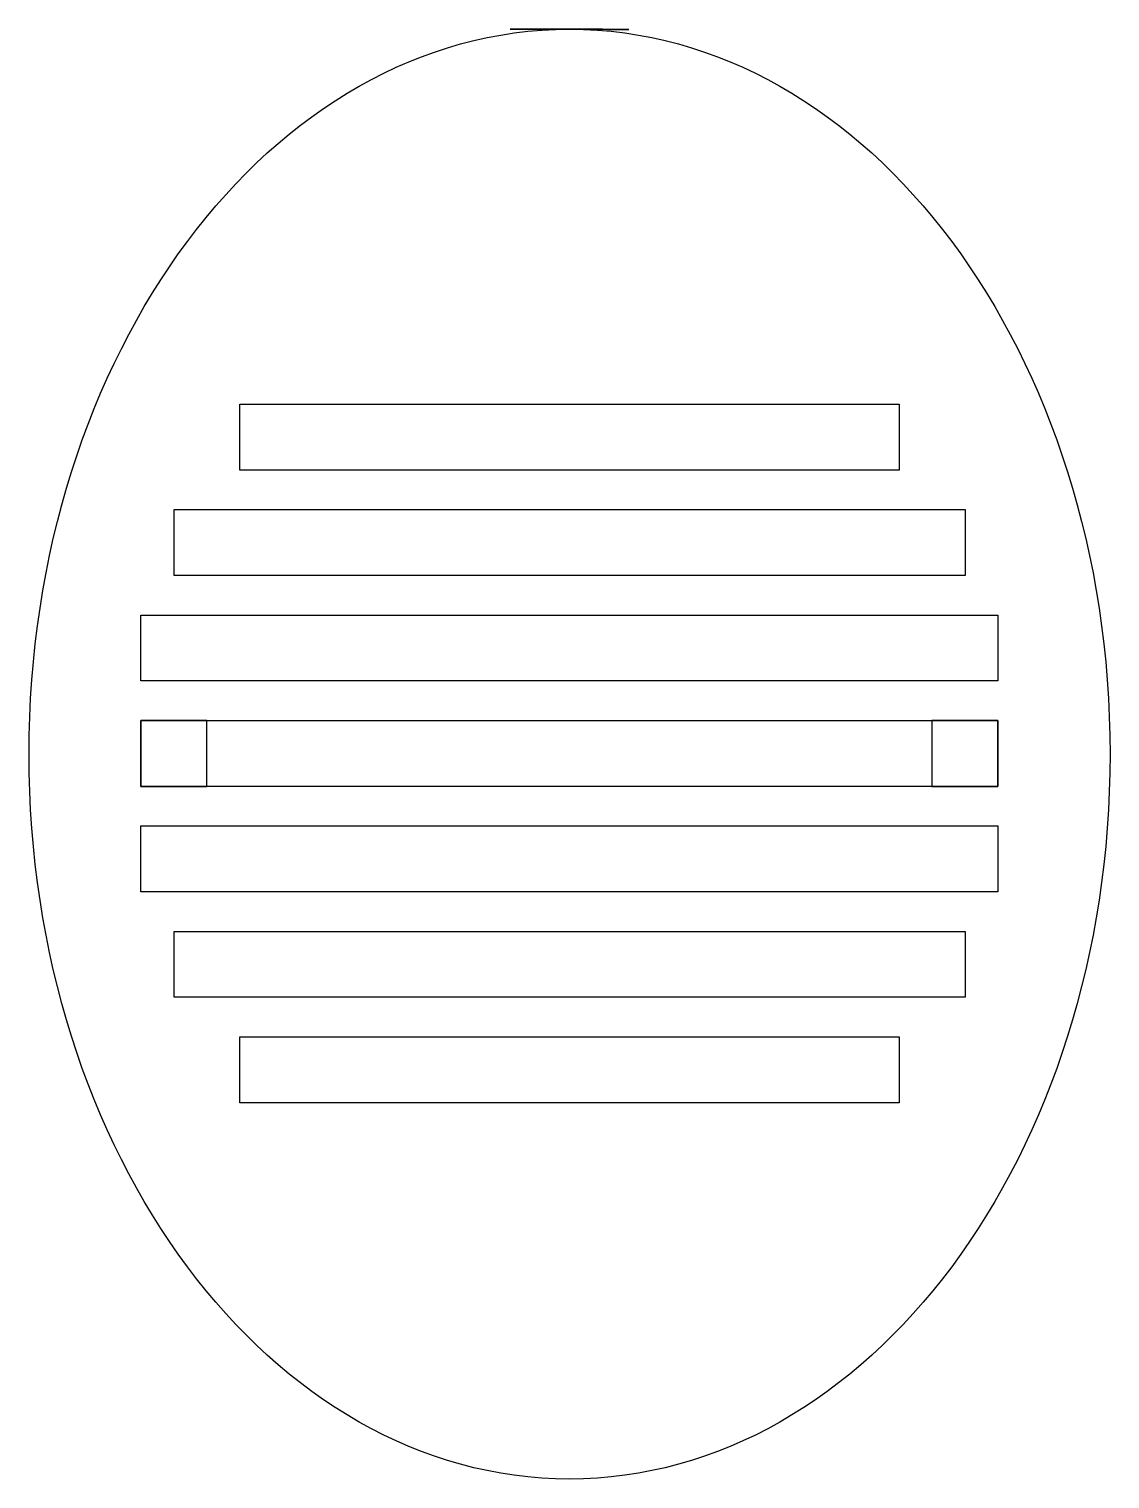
# Model space of a CAD drawing. Header units: millimetres. Extents: x -138 to -56, y -262 to -152.
import ezdxf

# ---------------------------------------------------------------- set-up
doc = ezdxf.new("R2010")
doc.units = ezdxf.units.MM

msp = doc.modelspace()

# ---------------------------------------------------------------- linework, layer by layer
for points in [[(-121.71, -180.44), (-71.71, -180.44), (-71.71, -185.44), (-121.71, -185.44)], [(-126.71, -188.44), (-66.71, -188.44), (-66.71, -193.44), (-126.71, -193.44)], [(-129.23, -196.44), (-64.23, -196.44), (-64.23, -201.44), (-129.23, -201.44)], [(-129.23, -204.44), (-64.23, -204.44), (-64.23, -209.44), (-129.23, -209.44)], [(-129.23, -212.44), (-64.23, -212.44), (-64.23, -217.44), (-129.23, -217.44)], [(-126.71, -220.44), (-66.71, -220.44), (-66.71, -225.44), (-126.71, -225.44)], [(-121.71, -228.44), (-71.71, -228.44), (-71.71, -233.44), (-121.71, -233.44)]]:
    msp.add_lwpolyline(points, close=True)
at = {"elevation": -3}
for points in [[(-129.23, -209.44), (-124.23, -209.44), (-124.23, -204.44), (-129.23, -204.44)], [(-64.23, -204.44), (-69.23, -204.44), (-69.23, -209.44), (-64.23, -209.44)]]:
    msp.add_lwpolyline(points, close=True, dxfattribs=at)
at = {"extrusion": (-0.003193, -0.999995, 0)}
msp.add_circle((-96.23, -15.5, 152.3), 4.5, dxfattribs=at)
at = {"extrusion": (-1, 0, 0)}
msp.add_circle((206.94, 3, 129.23), 1.7, dxfattribs=at)
msp.add_ellipse((-96.71, -206.99, -23), major_axis=(0, 55), ratio=0.745455)

doc.saveas('drawing.dxf')
